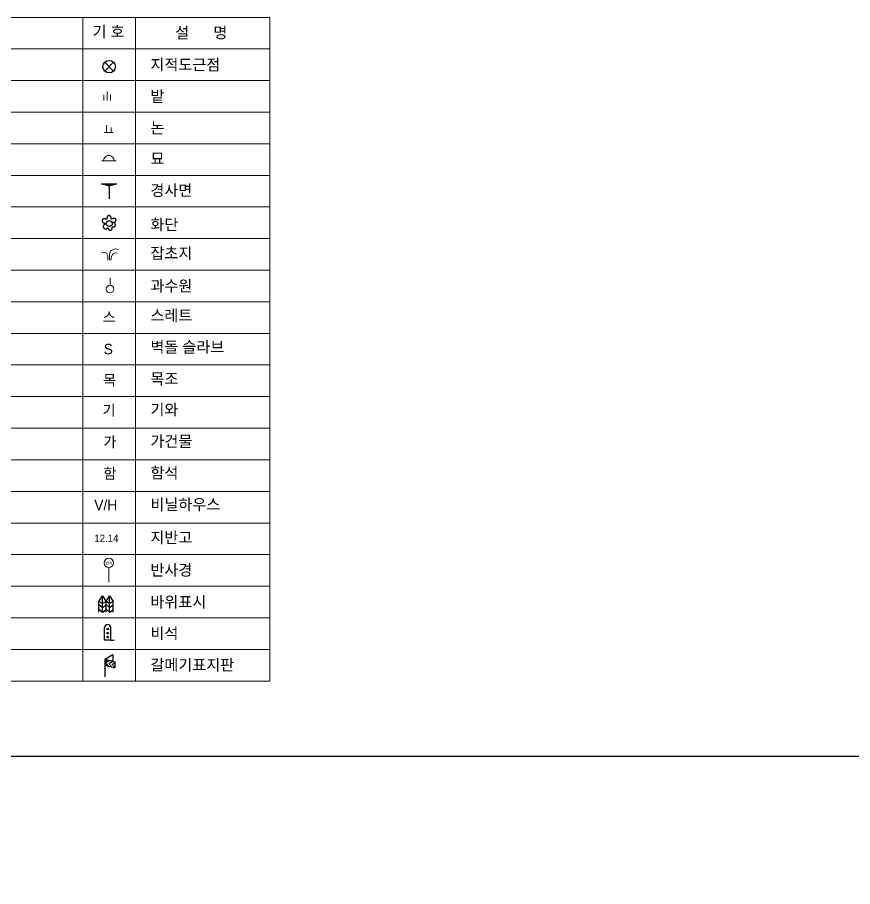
# Model space of a CAD drawing. Header units: millimetres. Extents: x 1017314 to 1767314, y 895264 to 1556514.
# Drawn here: x 1269440 to 1494473, y 1310120 to 1544409 of the extents above; entities that cross this region are included whole.
import ezdxf

# ---------------------------------------------------------------- set-up
doc = ezdxf.new("R2010")
doc.units = ezdxf.units.MM
doc.header["$LTSCALE"] = 1000
for name, color, linetype, lineweight in [('-3논밭', 3, 'Continuous', 5), ('-과수원', 3, 'Continuous', 9), ('-잡초지', 13, 'Continuous', 9), ('과수원', 3, 'Continuous', 9), ('묘', 3, 'Continuous', 9), ('반사경', 7, 'Continuous', 9), ('밭', 3, 'Continuous', 5), ('범례', 7, 'Continuous', 9), ('표지판', 7, 'Continuous', 9), ('한전맨홀', 7, 'Continuous', 9)]:
    doc.layers.add(name, color=color, linetype=linetype, lineweight=lineweight)
for name, color, linetype in [('-TEXT', 2, 'Continuous'), ('-바위', 7, 'Continuous'), ('AB0101', 7, 'Continuous'), ('CE-SLOP-NATR', 8, 'Continuous'), ('안전표지판', 5, 'Continuous'), ('지적표시', 1, 'Continuous'), ('현황', 9, 'Continuous'), ('화단', 230, 'Continuous')]:
    doc.layers.add(name, color=color, linetype=linetype)
doc.styles.add('TEXT', font='H2GPRM.TTF')
doc.styles.add('헤드라인', font='H2HDRM.TTF')

# ---------------------------------------------------------------- blocks, each defined once
blk = doc.blocks.new('화단')
at = {"layer": '화단', "color": 3}
blk.add_polyline3d([(0.657, 0.415, 0), (0.657, 0.415, 0), (0.657, 0.415, 0), (0.656, 0.416, 0), (0.655, 0.417, 0), (0.653, 0.417, 0), (0.651, 0.418, 0), (0.649, 0.419, 0), (0.646, 0.421, 0), (0.643, 0.422, 0), (0.64, 0.424, 0), (0.636, 0.426, 0), (0.632, 0.428, 0), (0.627, 0.43, 0), (0.622, 0.432, 0), (0.617, 0.435, 0), (0.612, 0.437, 0), (0.606, 0.44, 0), (0.599, 0.443, 0), (0.593, 0.446, 0), (0.586, 0.45, 0), (0.578, 0.453, 0), (0.571, 0.457, 0), (0.563, 0.461, 0), (0.554, 0.465, 0), (0.545, 0.469, 0), (0.545, 0.469, 0), (0.536, 0.473, 0), (0.527, 0.477, 0), (0.518, 0.48, 0), (0.509, 0.483, 0), (0.5, 0.486, 0), (0.491, 0.488, 0), (0.482, 0.49, 0), (0.473, 0.491, 0), (0.463, 0.492, 0), (0.454, 0.492, 0), (0.445, 0.492, 0), (0.435, 0.491, 0), (0.426, 0.491, 0), (0.417, 0.489, 0), (0.407, 0.488, 0), (0.398, 0.486, 0), (0.388, 0.483, 0), (0.378, 0.48, 0), (0.369, 0.477, 0), (0.359, 0.473, 0), (0.35, 0.469, 0), (0.34, 0.464, 0), (0.33, 0.459, 0), (0.32, 0.454, 0), (0.31, 0.448, 0), (0.31, 0.448, 0), (0.301, 0.442, 0), (0.292, 0.437, 0), (0.283, 0.433, 0), (0.274, 0.43, 0), (0.266, 0.427, 0), (0.258, 0.425, 0), (0.25, 0.424, 0), (0.243, 0.423, 0), (0.236, 0.424, 0), (0.229, 0.424, 0), (0.223, 0.426, 0), (0.217, 0.429, 0), (0.212, 0.432, 0), (0.207, 0.436, 0), (0.202, 0.44, 0), (0.197, 0.446, 0), (0.193, 0.452, 0), (0.189, 0.459, 0), (0.186, 0.466, 0), (0.183, 0.475, 0), (0.18, 0.484, 0), (0.178, 0.494, 0), (0.176, 0.504, 0), (0.174, 0.515, 0), (0.172, 0.527, 0), (0.172, 0.527, 0), (0.171, 0.54, 0), (0.169, 0.552, 0), (0.167, 0.563, 0), (0.165, 0.574, 0), (0.163, 0.585, 0), (0.16, 0.596, 0), (0.156, 0.606, 0), (0.153, 0.616, 0), (0.149, 0.626, 0), (0.145, 0.635, 0), (0.14, 0.644, 0), (0.135, 0.652, 0), (0.13, 0.661, 0), (0.125, 0.668, 0), (0.119, 0.676, 0), (0.113, 0.683, 0), (0.107, 0.69, 0), (0.1, 0.697, 0), (0.093, 0.703, 0), (0.085, 0.709, 0), (0.078, 0.715, 0), (0.07, 0.72, 0), (0.062, 0.725, 0), (0.053, 0.729, 0), (0.044, 0.734, 0), (0.044, 0.734, 0), (0.035, 0.737, 0), (0.026, 0.741, 0), (0.017, 0.744, 0), (0.008, 0.747, 0), (0, 0.749, 0), (-0.009, 0.751, 0), (-0.017, 0.752, 0), (-0.026, 0.753, 0), (-0.034, 0.753, 0), (-0.042, 0.753, 0), (-0.051, 0.753, 0), (-0.059, 0.752, 0), (-0.067, 0.751, 0), (-0.075, 0.75, 0), (-0.082, 0.748, 0), (-0.09, 0.745, 0), (-0.098, 0.742, 0), (-0.105, 0.739, 0), (-0.113, 0.735, 0), (-0.12, 0.731, 0), (-0.128, 0.727, 0), (-0.135, 0.722, 0), (-0.142, 0.716, 0), (-0.149, 0.71, 0), (-0.156, 0.704, 0), (-0.156, 0.704, 0), (-0.163, 0.698, 0), (-0.169, 0.691, 0), (-0.175, 0.684, 0), (-0.181, 0.677, 0), (-0.187, 0.67, 0), (-0.192, 0.663, 0), (-0.196, 0.655, 0), (-0.201, 0.648, 0), (-0.205, 0.64, 0), (-0.208, 0.632, 0), (-0.211, 0.624, 0), (-0.214, 0.615, 0), (-0.217, 0.607, 0), (-0.219, 0.598, 0), (-0.221, 0.589, 0), (-0.222, 0.58, 0), (-0.224, 0.571, 0), (-0.224, 0.562, 0), (-0.225, 0.553, 0), (-0.225, 0.543, 0), (-0.225, 0.533, 0), (-0.224, 0.523, 0), (-0.223, 0.513, 0), (-0.222, 0.503, 0), (-0.22, 0.493, 0), (-0.22, 0.493, 0), (-0.219, 0.483, 0), (-0.218, 0.473, 0), (-0.217, 0.464, 0), (-0.217, 0.456, 0), (-0.218, 0.448, 0), (-0.219, 0.441, 0), (-0.22, 0.434, 0), (-0.223, 0.428, 0), (-0.225, 0.423, 0), (-0.229, 0.418, 0), (-0.233, 0.414, 0), (-0.237, 0.411, 0), (-0.242, 0.408, 0), (-0.247, 0.406, 0), (-0.253, 0.404, 0), (-0.26, 0.403, 0), (-0.267, 0.403, 0), (-0.274, 0.403, 0), (-0.283, 0.404, 0), (-0.291, 0.405, 0), (-0.3, 0.407, 0), (-0.31, 0.41, 0), (-0.32, 0.413, 0), (-0.331, 0.417, 0), (-0.343, 0.421, 0), (-0.343, 0.421, 0), (-0.354, 0.426, 0), (-0.366, 0.43, 0), (-0.377, 0.433, 0), (-0.388, 0.437, 0), (-0.399, 0.44, 0), (-0.41, 0.442, 0), (-0.421, 0.445, 0), (-0.431, 0.446, 0), (-0.442, 0.448, 0), (-0.452, 0.449, 0), (-0.462, 0.449, 0), (-0.472, 0.449, 0), (-0.482, 0.449, 0), (-0.492, 0.449, 0), (-0.502, 0.448, 0), (-0.511, 0.446, 0), (-0.521, 0.444, 0), (-0.53, 0.442, 0), (-0.539, 0.44, 0), (-0.548, 0.437, 0), (-0.557, 0.433, 0), (-0.566, 0.429, 0), (-0.574, 0.425, 0), (-0.583, 0.421, 0), (-0.591, 0.416, 0), (-0.591, 0.416, 0), (-0.599, 0.41, 0), (-0.607, 0.405, 0), (-0.614, 0.399, 0), (-0.621, 0.393, 0), (-0.627, 0.388, 0), (-0.633, 0.381, 0), (-0.639, 0.375, 0), (-0.644, 0.369, 0), (-0.649, 0.362, 0), (-0.653, 0.355, 0), (-0.657, 0.348, 0), (-0.661, 0.341, 0), (-0.664, 0.333, 0), (-0.667, 0.326, 0), (-0.669, 0.318, 0), (-0.671, 0.31, 0), (-0.673, 0.302, 0), (-0.674, 0.294, 0), (-0.675, 0.285, 0), (-0.676, 0.277, 0), (-0.676, 0.268, 0), (-0.675, 0.259, 0), (-0.675, 0.25, 0), (-0.673, 0.24, 0), (-0.672, 0.231, 0), (-0.672, 0.231, 0), (-0.67, 0.221, 0), (-0.668, 0.212, 0), (-0.665, 0.203, 0), (-0.662, 0.194, 0), (-0.658, 0.185, 0), (-0.654, 0.177, 0), (-0.65, 0.168, 0), (-0.645, 0.16, 0), (-0.64, 0.152, 0), (-0.635, 0.145, 0), (-0.629, 0.137, 0), (-0.623, 0.13, 0), (-0.616, 0.123, 0), (-0.609, 0.116, 0), (-0.602, 0.109, 0), (-0.594, 0.103, 0), (-0.586, 0.096, 0), (-0.578, 0.09, 0), (-0.569, 0.085, 0), (-0.56, 0.079, 0), (-0.55, 0.073, 0), (-0.54, 0.068, 0), (-0.53, 0.063, 0), (-0.519, 0.058, 0), (-0.508, 0.054, 0), (-0.508, 0.054, 0), (-0.497, 0.049, 0), (-0.487, 0.044, 0), (-0.477, 0.039, 0), (-0.469, 0.034, 0), (-0.461, 0.029, 0), (-0.454, 0.024, 0), (-0.448, 0.018, 0), (-0.443, 0.013, 0), (-0.439, 0.007, 0), (-0.435, 0.001, 0), (-0.433, -0.005, 0), (-0.431, -0.012, 0), (-0.43, -0.018, 0), (-0.429, -0.025, 0), (-0.43, -0.031, 0), (-0.431, -0.038, 0), (-0.434, -0.045, 0), (-0.437, -0.053, 0), (-0.441, -0.06, 0), (-0.445, -0.068, 0), (-0.451, -0.075, 0), (-0.457, -0.083, 0), (-0.464, -0.091, 0), (-0.472, -0.099, 0), (-0.481, -0.107, 0), (-0.481, -0.107, 0), (-0.49, -0.116, 0), (-0.499, -0.124, 0), (-0.507, -0.133, 0), (-0.515, -0.141, 0), (-0.522, -0.15, 0), (-0.529, -0.158, 0), (-0.535, -0.167, 0), (-0.541, -0.176, 0), (-0.546, -0.184, 0), (-0.551, -0.193, 0), (-0.556, -0.202, 0), (-0.56, -0.211, 0), (-0.563, -0.22, 0), (-0.567, -0.228, 0), (-0.569, -0.237, 0), (-0.572, -0.246, 0), (-0.573, -0.255, 0), (-0.575, -0.264, 0), (-0.576, -0.274, 0), (-0.576, -0.283, 0), (-0.576, -0.292, 0), (-0.576, -0.301, 0), (-0.575, -0.31, 0), (-0.573, -0.32, 0), (-0.572, -0.329, 0), (-0.572, -0.329, 0), (-0.569, -0.338, 0), (-0.567, -0.347, 0), (-0.564, -0.356, 0), (-0.561, -0.365, 0), (-0.557, -0.373, 0), (-0.553, -0.381, 0), (-0.549, -0.389, 0), (-0.545, -0.396, 0), (-0.54, -0.404, 0), (-0.534, -0.411, 0), (-0.529, -0.418, 0), (-0.523, -0.424, 0), (-0.517, -0.431, 0), (-0.51, -0.437, 0), (-0.503, -0.443, 0), (-0.496, -0.449, 0), (-0.488, -0.454, 0), (-0.48, -0.459, 0), (-0.472, -0.464, 0), (-0.463, -0.469, 0), (-0.454, -0.473, 0), (-0.445, -0.478, 0), (-0.435, -0.482, 0), (-0.425, -0.486, 0), (-0.415, -0.489, 0), (-0.415, -0.489, 0), (-0.404, -0.492, 0), (-0.394, -0.495, 0), (-0.384, -0.498, 0), (-0.374, -0.5, 0), (-0.364, -0.501, 0), (-0.354, -0.502, 0), (-0.345, -0.503, 0), (-0.336, -0.504, 0), (-0.327, -0.504, 0), (-0.318, -0.503, 0), (-0.309, -0.502, 0), (-0.301, -0.501, 0), (-0.292, -0.499, 0), (-0.284, -0.497, 0), (-0.276, -0.495, 0), (-0.268, -0.492, 0), (-0.261, -0.489, 0), (-0.253, -0.485, 0), (-0.246, -0.481, 0), (-0.239, -0.476, 0), (-0.232, -0.472, 0), (-0.226, -0.466, 0), (-0.219, -0.46, 0), (-0.213, -0.454, 0), (-0.206, -0.448, 0), (-0.206, -0.448, 0), (-0.2, -0.441, 0), (-0.194, -0.436, 0), (-0.189, -0.43, 0), (-0.183, -0.426, 0), (-0.178, -0.422, 0), (-0.172, -0.419, 0), (-0.167, -0.416, 0), (-0.162, -0.415, 0), (-0.157, -0.413, 0), (-0.152, -0.413, 0), (-0.147, -0.413, 0), (-0.143, -0.414, 0), (-0.138, -0.415, 0), (-0.134, -0.417, 0), (-0.13, -0.419, 0), (-0.126, -0.423, 0), (-0.122, -0.427, 0), (-0.118, -0.431, 0), (-0.115, -0.437, 0), (-0.111, -0.442, 0), (-0.108, -0.449, 0), (-0.104, -0.456, 0), (-0.101, -0.464, 0), (-0.098, -0.472, 0), (-0.096, -0.481, 0), (-0.096, -0.481, 0), (-0.093, -0.491, 0), (-0.09, -0.5, 0), (-0.086, -0.508, 0), (-0.083, -0.517, 0), (-0.079, -0.525, 0), (-0.076, -0.533, 0), (-0.072, -0.54, 0), (-0.068, -0.547, 0), (-0.064, -0.554, 0), (-0.059, -0.561, 0), (-0.055, -0.567, 0), (-0.05, -0.573, 0), (-0.045, -0.579, 0), (-0.04, -0.584, 0), (-0.034, -0.589, 0), (-0.029, -0.594, 0), (-0.023, -0.599, 0), (-0.018, -0.603, 0), (-0.012, -0.607, 0), (-0.005, -0.61, 0), (0.001, -0.614, 0), (0.007, -0.617, 0), (0.014, -0.619, 0), (0.021, -0.622, 0), (0.028, -0.624, 0), (0.028, -0.624, 0), (0.035, -0.626, 0), (0.042, -0.627, 0), (0.049, -0.629, 0), (0.056, -0.63, 0), (0.063, -0.63, 0), (0.071, -0.631, 0), (0.078, -0.631, 0), (0.085, -0.63, 0), (0.092, -0.63, 0), (0.099, -0.629, 0), (0.106, -0.628, 0), (0.113, -0.626, 0), (0.121, -0.625, 0), (0.128, -0.622, 0), (0.135, -0.62, 0), (0.142, -0.618, 0), (0.149, -0.615, 0), (0.157, -0.611, 0), (0.164, -0.608, 0), (0.171, -0.604, 0), (0.178, -0.6, 0), (0.185, -0.595, 0), (0.193, -0.591, 0), (0.2, -0.586, 0), (0.207, -0.58, 0), (0.207, -0.58, 0), (0.214, -0.575, 0), (0.221, -0.569, 0), (0.227, -0.563, 0), (0.233, -0.557, 0), (0.239, -0.551, 0), (0.244, -0.545, 0), (0.249, -0.538, 0), (0.253, -0.531, 0), (0.257, -0.525, 0), (0.261, -0.518, 0), (0.264, -0.51, 0), (0.267, -0.503, 0), (0.27, -0.496, 0), (0.272, -0.488, 0), (0.274, -0.48, 0), (0.276, -0.472, 0), (0.277, -0.464, 0), (0.278, -0.456, 0), (0.278, -0.447, 0), (0.279, -0.439, 0), (0.278, -0.43, 0), (0.278, -0.421, 0), (0.277, -0.412, 0), (0.275, -0.402, 0), (0.274, -0.393, 0), (0.274, -0.393, 0), (0.272, -0.384, 0), (0.27, -0.375, 0), (0.269, -0.367, 0), (0.269, -0.359, 0), (0.268, -0.351, 0), (0.268, -0.344, 0), (0.269, -0.338, 0), (0.269, -0.332, 0), (0.27, -0.327, 0), (0.272, -0.322, 0), (0.273, -0.317, 0), (0.275, -0.313, 0), (0.278, -0.31, 0), (0.281, -0.307, 0), (0.284, -0.304, 0), (0.287, -0.302, 0), (0.291, -0.301, 0), (0.295, -0.3, 0), (0.299, -0.299, 0), (0.304, -0.299, 0), (0.309, -0.299, 0), (0.315, -0.3, 0), (0.32, -0.301, 0), (0.327, -0.303, 0), (0.333, -0.305, 0), (0.333, -0.305, 0), (0.34, -0.308, 0), (0.346, -0.31, 0), (0.353, -0.312, 0), (0.36, -0.313, 0), (0.367, -0.314, 0), (0.373, -0.315, 0), (0.38, -0.316, 0), (0.387, -0.317, 0), (0.394, -0.317, 0), (0.4, -0.316, 0), (0.407, -0.316, 0), (0.414, -0.315, 0), (0.421, -0.314, 0), (0.428, -0.313, 0), (0.435, -0.311, 0), (0.442, -0.31, 0), (0.448, -0.307, 0), (0.455, -0.305, 0), (0.462, -0.302, 0), (0.469, -0.299, 0), (0.476, -0.296, 0), (0.483, -0.293, 0), (0.49, -0.289, 0), (0.497, -0.285, 0), (0.504, -0.28, 0), (0.504, -0.28, 0), (0.511, -0.276, 0), (0.518, -0.271, 0), (0.524, -0.266, 0), (0.53, -0.26, 0), (0.536, -0.255, 0), (0.541, -0.249, 0), (0.546, -0.243, 0), (0.55, -0.237, 0), (0.554, -0.231, 0), (0.558, -0.224, 0), (0.562, -0.218, 0), (0.565, -0.211, 0), (0.568, -0.204, 0), (0.571, -0.196, 0), (0.573, -0.189, 0), (0.575, -0.181, 0), (0.576, -0.173, 0), (0.577, -0.165, 0), (0.578, -0.157, 0), (0.579, -0.148, 0), (0.579, -0.139, 0), (0.579, -0.13, 0), (0.579, -0.121, 0), (0.578, -0.111, 0), (0.577, -0.102, 0), (0.577, -0.102, 0), (0.575, -0.092, 0), (0.574, -0.083, 0), (0.572, -0.074, 0), (0.57, -0.065, 0), (0.567, -0.056, 0), (0.565, -0.048, 0), (0.562, -0.04, 0), (0.559, -0.032, 0), (0.556, -0.024, 0), (0.552, -0.017, 0), (0.549, -0.01, 0), (0.545, -0.003, 0), (0.54, 0.004, 0), (0.536, 0.01, 0), (0.531, 0.016, 0), (0.526, 0.022, 0), (0.521, 0.027, 0), (0.516, 0.033, 0), (0.51, 0.038, 0), (0.504, 0.043, 0), (0.498, 0.047, 0), (0.492, 0.052, 0), (0.485, 0.056, 0), (0.478, 0.059, 0), (0.471, 0.063, 0), (0.471, 0.063, 0), (0.465, 0.066, 0), (0.458, 0.07, 0), (0.453, 0.073, 0), (0.448, 0.076, 0), (0.443, 0.079, 0), (0.439, 0.083, 0), (0.436, 0.086, 0), (0.434, 0.088, 0), (0.432, 0.091, 0), (0.43, 0.094, 0), (0.43, 0.097, 0), (0.429, 0.099, 0), (0.43, 0.102, 0), (0.431, 0.104, 0), (0.433, 0.107, 0), (0.435, 0.109, 0), (0.438, 0.112, 0), (0.441, 0.114, 0), (0.445, 0.116, 0), (0.45, 0.118, 0), (0.456, 0.12, 0), (0.461, 0.122, 0), (0.468, 0.124, 0), (0.475, 0.126, 0), (0.483, 0.127, 0), (0.483, 0.127, 0), (0.491, 0.129, 0), (0.499, 0.131, 0), (0.506, 0.134, 0), (0.514, 0.137, 0), (0.521, 0.14, 0), (0.528, 0.144, 0), (0.534, 0.148, 0), (0.541, 0.152, 0), (0.547, 0.157, 0), (0.553, 0.162, 0), (0.559, 0.167, 0), (0.565, 0.173, 0), (0.571, 0.179, 0), (0.576, 0.186, 0), (0.581, 0.193, 0), (0.586, 0.2, 0), (0.591, 0.208, 0), (0.595, 0.216, 0), (0.599, 0.224, 0), (0.603, 0.233, 0), (0.607, 0.242, 0), (0.611, 0.251, 0), (0.614, 0.261, 0), (0.618, 0.271, 0), (0.621, 0.282, 0), (0.621, 0.282, 0), (0.624, 0.292, 0), (0.626, 0.302, 0), (0.629, 0.312, 0), (0.631, 0.321, 0), (0.634, 0.33, 0), (0.636, 0.338, 0), (0.638, 0.346, 0), (0.64, 0.353, 0), (0.642, 0.36, 0), (0.644, 0.367, 0), (0.646, 0.373, 0), (0.647, 0.379, 0), (0.649, 0.384, 0), (0.65, 0.389, 0), (0.652, 0.394, 0), (0.653, 0.398, 0), (0.654, 0.401, 0), (0.655, 0.405, 0), (0.655, 0.407, 0), (0.656, 0.41, 0), (0.656, 0.412, 0), (0.657, 0.413, 0), (0.657, 0.414, 0), (0.657, 0.415, 0), (0.657, 0.415, 0), (0.657, 0.415, 0), (0.657, 0.415, 0), (0.657, 0.415, 0), (0.657, 0.415, 0), (0.657, 0.415, 0), (0.657, 0.415, 0), (0.657, 0.415, 0), (0.657, 0.415, 0), (0.657, 0.415, 0), (0.657, 0.415, 0), (0.657, 0.415, 0), (0.657, 0.415, 0), (0.657, 0.415, 0), (0.657, 0.415, 0), (0.657, 0.415, 0), (0.657, 0.415, 0), (0.657, 0.415, 0), (0.657, 0.415, 0), (0.657, 0.415, 0), (0.657, 0.415, 0), (0.657, 0.415, 0), (0.657, 0.415, 0), (0.657, 0.415, 0), (0.657, 0.415, 0), (0.657, 0.415, 0), (0.657, 0.415, 0)], close=True, dxfattribs=at)
blk.add_circle((0, 0), 0.283, dxfattribs=at)
blk = doc.blocks.new('논')
at = {"layer": '-3논밭', "color": 3, "flags": 128}
for points in [[(-0.253, -0.298), (-0.253, 0.535)], [(0.247, -0.298), (0.247, 0.257)], [(-0.503, -0.298), (0.497, -0.298)]]:
    blk.add_lwpolyline(points, dxfattribs=at)
blk = doc.blocks.new('묘')
at = {"layer": '묘'}
for points in [[(-0.7, 0), (0.7, 0)], [(0, 0.5), (0, 0.6)]]:
    blk.add_lwpolyline(points, dxfattribs=at)
blk.add_arc((0, 0), 0.5, 0, 180, dxfattribs=at)
blk = doc.blocks.new('과수원')
at = {"layer": '-과수원'}
blk.add_line((0, 0.359), (0, 1.057), dxfattribs=at)
blk.add_circle((0, 0), 0.359, dxfattribs=at)
blk = doc.blocks.new('잡초지')
at = {"layer": '-잡초지', "linetype": 'Continuous', "flags": 128}
for points in [[(-0.137, -0.505), (-0.157, -0.167), (-0.259, 0.046), (-0.485, 0.134), (-0.657, 0.065)], [(-0.007, -0.505), (0, 0), (0.089, 0.266), (0.453, 0.398), (0.703, 0.35)], [(0.107, -0.505), (0.146, -0.224), (0.275, 0.024), (0.458, 0.077), (0.613, 0.052)]]:
    blk.add_lwpolyline(points, dxfattribs=at)
blk = doc.blocks.new('밭')
at = {"layer": '밭', "flags": 128}
for points in [[(-0.375, -0.5), (-0.375, 0.138)], [(0, -0.5), (0, 0.5)], [(0.375, -0.5), (0.375, 0.138)]]:
    blk.add_lwpolyline(points, dxfattribs=at)
blk = doc.blocks.new('SLOPE')
at = {"color": 0}
blk.add_line((0.1625, 0), (1, 0), dxfattribs=at)
at = {"color": 0, "flags": 128}
for points in [[(0.0325, -0.5), (0.0325, 0.5)], [(0.065, -0.38), (0.065, 0.38)], [(0.0975, -0.26), (0.0975, 0.26)], [(0.13, -0.14), (0.13, 0.14)], [(0.1625, -0.04), (0.1625, 0.04)]]:
    blk.add_lwpolyline(points, dxfattribs=at)
blk = doc.blocks.new('지적표시')
at = {"color": 1, "linetype": 'Continuous'}
for points in [[(0.354, 0.354), (-0.354, -0.354)], [(-0.354, 0.354), (0.354, -0.354)]]:
    blk.add_lwpolyline(points, dxfattribs=at)
blk.add_circle((0, 0), 0.5, dxfattribs=at)
blk = doc.blocks.new('비석')
at = {"layer": 'AB0101'}
for p, q in [((-0.171, 0), (-0.171, 0.682)), ((0.171, 0), (0.171, 0.682)), ((0.171, 0), (-0.171, 0))]:
    blk.add_line(p, q, dxfattribs=at)
at = {"layer": 'AB0101', "flags": 128}
blk.add_lwpolyline([(0.171, 0), (0.341, 0)], dxfattribs=at)
at = {"layer": 'AB0101'}
for centre in [(0.005, 0.606), (0.005, 0.384), (0.005, 0.175)]:
    blk.add_circle(centre, 0.0396, dxfattribs=at)
blk.add_arc((0, 0.682), 0.171, 0, 180, dxfattribs=at)
blk = doc.blocks.new('암')
at = {"layer": '현황', "color": 0}
for points in [[(-0.53, -0.89), (-0.53, 0.61), (-0.03, 1.4), (0.47, 0.61), (-0.03, 0.32), (-0.53, 0.61)], [(-0.03, -0.89), (-0.03, 1.4)], [(-0.53, 0.19), (-0.03, -0.22), (0.47, 0.13)], [(0.47, -0.89), (0.47, 0.61)], [(-0.53, -0.48), (-0.03, -0.89), (0.47, -0.56)]]:
    blk.add_lwpolyline(points, dxfattribs=at)
blk = doc.blocks.new('반사경')
at = {"layer": '반사경'}
blk.add_line((0, 0), (0, 1.024), dxfattribs=at)
blk.add_circle((0, 1.352), 0.329, dxfattribs=at)
at = {"layer": '반사경', "style": 'TEXT'}
blk.add_text('반사', height=0.2, dxfattribs=at).set_placement((-0.236, 1.24))
blk = doc.blocks.new('갈메기표지판')
at = {"layer": '안전표지판'}
h = blk.add_hatch(color=2, dxfattribs=at)
h.paths.add_polyline_path([(0.099, 0.813), (0.317, 0.941), (0.221, 0.966), (0.003, 0.838), (0.168, 0.643), (0.265, 0.618)])
h.paths.add_polyline_path([(0.294, 0.76), (0.515, 0.889), (0.416, 0.915), (0.198, 0.787), (0.363, 0.592), (0.458, 0.567)])
blk.add_hatch(color=2, dxfattribs=at).paths.add_polyline_path([(0.551, 0.543), (0.589, 0.533), (0.589, 0.588), (0.475, 0.722), (0.589, 0.775), (0.589, 0.857), (0.386, 0.738)])
at = {"layer": '안전표지판', "color": 7}
for points in [[(0, 1.025), (0.461, 1.313)], [(0, 1.025), (0, 0)], [(0, 1.025), (0.589, 0.87), (0.589, 0.533)], [(0.461, 1.313), (0.461, 0.977)], [(0, 0.688), (0.589, 0.533)], [(0.379, 0.925), (0.461, 0.977)]]:
    blk.add_lwpolyline(points, dxfattribs=at)
at = {"layer": '안전표지판'}
blk.add_lwpolyline([(0.221, 0.966), (0.003, 0.838), (0.168, 0.643)], dxfattribs=at)

msp = doc.modelspace()

# ---------------------------------------------------------------- linework, layer by layer
at = {"elevation": 0}
msp.add_lwpolyline([(1017314.291, 1345263.706), (1767314.291, 1345263.706), (1767314.291, 895263.706), (1017314.291, 895263.706)], close=True, dxfattribs=at)
at = {"layer": '범례'}
for points, elevation in [([(1145131.869, 1544408.855), (1337440.442, 1544408.855)], 0), ([(1287091.938, 1365539.168), (1287091.938, 1544408.855)], 0), ([(1301287.945, 1365539.168), (1301287.945, 1544408.855)], 0), ([(1337440.442, 1365539.168), (1337440.442, 1544408.855)], -480.771), ([(1145131.869, 1535891.251), (1337440.442, 1535891.251)], 0), ([(1145131.869, 1527373.647), (1337440.442, 1527373.647)], 0), ([(1145131.869, 1518856.042), (1337440.442, 1518856.042)], 0), ([(1145131.869, 1510338.438), (1337440.442, 1510338.438)], 0), ([(1145131.869, 1501820.834), (1337440.442, 1501820.834)], 0), ([(1145131.869, 1493303.23), (1337440.442, 1493303.23)], 0), ([(1145131.869, 1484785.626), (1337440.442, 1484785.626)], 0), ([(1145131.869, 1476268.022), (1337440.442, 1476268.022)], 0), ([(1145131.869, 1467750.418), (1337440.442, 1467750.418)], 0), ([(1145131.869, 1459232.813), (1337440.442, 1459232.813)], 0), ([(1145131.869, 1450715.209), (1337440.442, 1450715.209)], 0), ([(1145131.869, 1442197.605), (1337440.442, 1442197.605)], 0), ([(1145131.869, 1433680.001), (1337440.442, 1433680.001)], 0), ([(1145131.869, 1425162.397), (1337440.442, 1425162.397)], 0), ([(1145131.869, 1416644.793), (1337440.442, 1416644.793)], 0), ([(1145131.869, 1408127.189), (1337440.442, 1408127.189)], 0), ([(1145131.869, 1399609.585), (1337440.442, 1399609.585)], 0), ([(1145131.869, 1391091.98), (1337440.442, 1391091.98)], 0), ([(1145131.869, 1382574.376), (1337440.442, 1382574.376)], 0), ([(1145131.869, 1374056.772), (1337440.442, 1374056.772)], 0), ([(1145131.869, 1365539.168), (1337440.442, 1365539.168)], 0)]:
    msp.add_lwpolyline(points, dxfattribs=dict(at, elevation=elevation))

# ---------------------------------------------------------------- block references
at = {"layer": '-3논밭', "linetype": 'Continuous', "xscale": 2438.395726034616, "yscale": 2438.395726034616, "zscale": 2438.395726034616}
msp.add_blockref('논', (1294076.651, 1514094.641, 0), dxfattribs=at)
at = {"layer": '-바위', "xscale": 1923.085732547706, "yscale": 1923.085732547706, "zscale": 1923.085732547706}
for p in [(1292413.758, 1385789.495, 0), (1294336.844, 1385789.495, 0)]:
    msp.add_blockref('암', p, dxfattribs=at)
at = {"layer": '-잡초지', "linetype": 'Continuous', "xscale": 3305.888499956818, "yscale": 3305.888512726836, "zscale": 3305.888515026757, "rotation": 0.002449122967318606}
msp.add_blockref('잡초지', (1294296.76, 1480666.807, 0), dxfattribs=at)
at = {"xscale": 5000.022904762343, "yscale": 5000.022904762343, "zscale": 5000.022904762343}
msp.add_blockref('비석', (1293774.45, 1376518.56, 0), dxfattribs=at)
at = {"layer": 'CE-SLOP-NATR', "xscale": 4173.626024929756, "yscale": 4173.626024929756, "zscale": 4173.626024929756, "rotation": 270}
msp.add_blockref('SLOPE', (1294142.416, 1499686.254, 0), dxfattribs=at)
at = {"layer": '과수원', "xscale": 2839.201365950094, "yscale": 2839.201365950094, "zscale": 2839.201376905163}
msp.add_blockref('과수원', (1294415.924, 1471196.565, 0), dxfattribs=at)
at = {"layer": '묘', "xscale": 2839.201365950094, "yscale": 2839.201365950094, "zscale": 2839.201376905163}
msp.add_blockref('묘', (1294073.371, 1505749.549, 0), dxfattribs=at)
at = {"layer": '밭', "linetype": 'Continuous', "xscale": 2438.395726034616, "yscale": 2438.395726034616, "zscale": 2438.395726034616}
msp.add_blockref('밭', (1293645.249, 1523225.154, 0), dxfattribs=at)
at = {"layer": '지적표시', "linetype": 'Continuous', "xscale": 3365.400032044928, "yscale": 3365.400032044928, "zscale": 3365.400032044928}
msp.add_blockref('지적표시', (1294172.175, 1531118.103, 0), dxfattribs=at)
at = {"layer": '표지판', "xscale": 4615.405758206699, "yscale": 4615.405758206699, "zscale": 4615.405758206699}
msp.add_blockref('갈메기표지판', (1292995.674, 1366653.314, 0), dxfattribs=at)
at = {"layer": '한전맨홀', "xscale": 3846.171465210669, "yscale": 3846.171465210669, "zscale": 3846.171465210669}
msp.add_blockref('반사경', (1294057.136, 1392166.256, 0), dxfattribs=at)
at = {"layer": '화단', "xscale": 2839.201365950094, "yscale": 2839.201365950094, "zscale": 2839.201376905163}
msp.add_blockref('화단', (1294196.552, 1488840.565, 0), dxfattribs=at)

# ---------------------------------------------------------------- texts
at = {"layer": '-TEXT', "color": 7, "style": 'TEXT'}
for s, height, p in [('지적도근점', 3000.0137, (1305280.551, 1530156.235, 0)), ('밭', 3000.014, (1305280.551, 1521638.631, 0)), ('논', 3000.014, (1305280.551, 1513133.658, 0)), ('묘', 3000.014, (1305280.551, 1504851.048, 0)), ('경사면', 3000.0137, (1305280.551, 1496281.125, 0)), ('화단', 3000.0137, (1305280.551, 1487077.572, 0)), ('잡초지', 3000.0137, (1305280.551, 1479350.269, 0)), ('과수원', 3000.0137, (1305280.551, 1470541.142, 0)), ('스', 2839.201, (1292408.539, 1462189.039, 0)), ('스레트', 3000.0137, (1305280.551, 1462575.998, 0)), ('벽돌 슬라브', 3000.0137, (1305280.551, 1454058.394, 0)), ('S', 2839.201, (1292694.525, 1453579.723, 0)), ('목', 2839.201, (1292514.479, 1445197.662, 0)), ('목조', 3000.0137, (1305280.551, 1445505.814, 0)), ('기', 2839.201, (1292353.198, 1437107.668, 0)), ('기와', 3000.0137, (1305280.551, 1437180.731, 0)), ('가', 2839.201, (1292570.38, 1428590.064, 0)), ('가건물', 3000.0137, (1305280.551, 1428663.127, 0)), ('함', 2839.201, (1292570.38, 1420072.459, 0)), ('함석', 3000.0137, (1305280.551, 1420145.523, 0)), ('V/H', 2839.2014, (1290153.578, 1411554.855, 0)), ('비닐하우스', 3000.0137, (1305280.551, 1411627.919, 0)), ('지반고', 3000.0137, (1305280.551, 1402730.465, 0)), ('12.14', 1987.441, (1290170.992, 1402998.821, 46727.576)), ('반사경', 3000.0137, (1305280.551, 1393944.112, 0)), ('바위표시', 3000.0137, (1305280.551, 1385371.507, 0)), ('비석', 3000.0137, (1305280.551, 1376933.234, 0)), ('갈메기표지판', 3000.0137, (1305280.551, 1368398.834, 0))]:
    msp.add_text(s, height=height, dxfattribs=at).set_placement(p)
at = {"layer": '범례', "style": '헤드라인'}
for s, p in [('기 호', (1289669.406, 1539064.265, 0)), ('설      명', (1311943.195, 1538798.163, 0))]:
    msp.add_text(s, height=3000, dxfattribs=at).set_placement(p)

doc.saveas('drawing.dxf')
